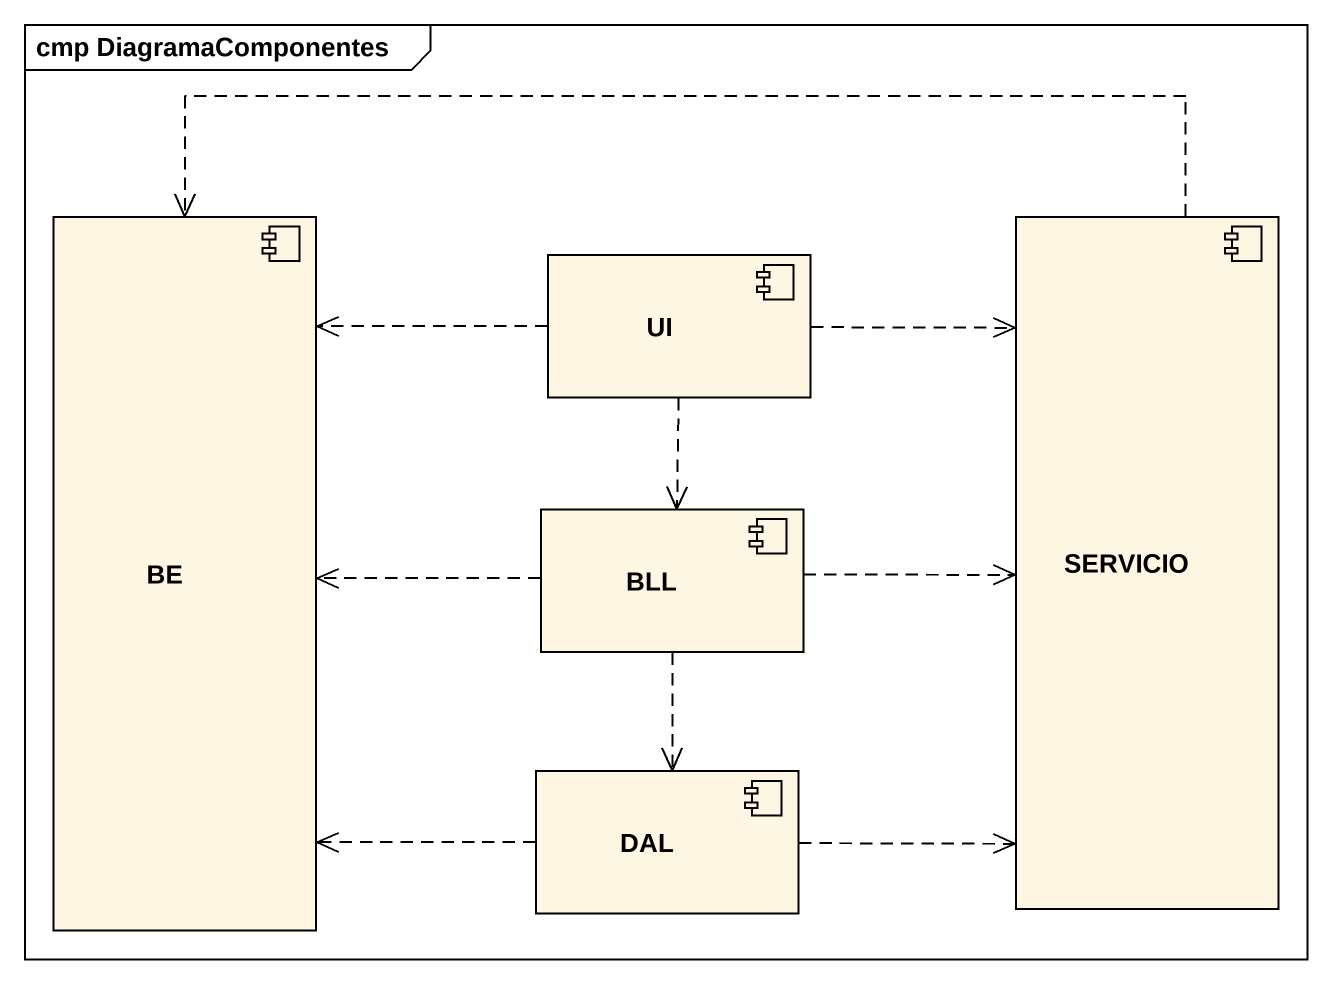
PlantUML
@startuml
mainframe cmp DiagramaComponentes
component BE
component SERVICIO
component UI
component BLL
component DAL
SERVICIO .left.> BE
UI .left.> BE
UI .right.> SERVICIO
UI ..> BLL
BLL .left.> BE
BLL .right.> SERVICIO
BLL ..> DAL
DAL .left.> BE
DAL .right.> SERVICIO
@enduml
